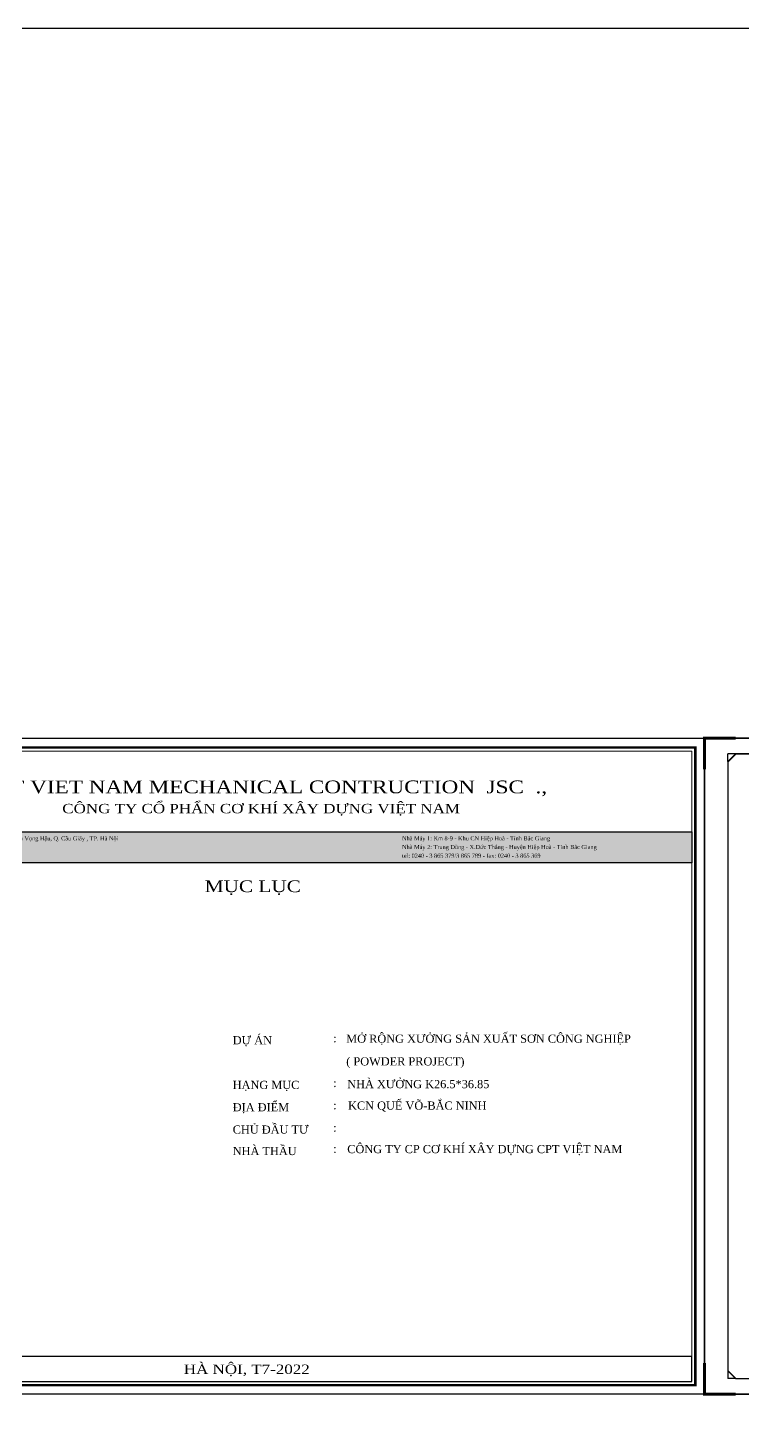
# Model space of a CAD drawing. Header units: inches. Extents: x 340055 to 349452, y -34649 to -30845.
# Drawn here: x 343501 to 343958, y -31742 to -30845 of the extents above; entities that cross this region are included whole.
import ezdxf
from ezdxf.enums import TextEntityAlignment as Align

# ---------------------------------------------------------------- set-up
doc = ezdxf.new("R2010")
doc.units = ezdxf.units.IN
doc.header["$MEASUREMENT"] = 0
for name, color, linetype in [('3', 3, 'Continuous'), ('7', 7, 'Continuous'), ('8', 8, 'Continuous'), ('KHUNG BV', 7, 'Continuous'), ('NET IN', 3, 'Continuous')]:
    doc.layers.add(name, color=color, linetype=linetype)
doc.layers.add('bia', color=7, linetype='Continuous', true_color=0xb6cdbc)
doc.layers.add('Cover text', color=7, linetype='Continuous', true_color=0x52370f)
doc.layers.add('TL-TIILE BLOCK A2$0$TL-TITLE BLOCK 1', color=7, linetype='Continuous', lineweight=50)
doc.styles.add('ST3', font='times.ttf', dxfattribs={"width": 0.8})

# ---------------------------------------------------------------- blocks, each defined once
blk = doc.blocks.new('kt kien truc 1')
at = {"layer": 'Defpoints'}
for p, q in [((20, 410), (15, 410)), ((15, 405), (15, 410)), ((15, 15), (15, 10)), ((20, 10), (15, 10))]:
    blk.add_line(p, q, dxfattribs=at)
at = {"layer": 'Defpoints', "color": 8, "const_width": 2}
for points in [[(0, 400), (0, 420), (20, 420)], [(0, 20), (0, 0), (20, 0)]]:
    blk.add_lwpolyline(points, dxfattribs=at)
at = {"layer": 'Defpoints', "color": 8}
blk.add_lwpolyline([(0, 0), (594, 0), (594, 420), (0, 420)], close=True, dxfattribs=at)
at = {"layer": 'TL-TIILE BLOCK A2$0$TL-TITLE BLOCK 1', "const_width": 1}
blk.add_lwpolyline([(20, 10), (579, 10), (584, 15), (584, 405), (579, 410), (20, 410), (15, 405), (15, 15)], close=True, dxfattribs=at)

msp = doc.modelspace()

# ---------------------------------------------------------------- hatches: boundary and pattern name
at = {"layer": 'bia'}
h = msp.add_hatch(color=256, dxfattribs=at)
h.dxf.hatch_style = 1
h.paths.add_polyline_path([(343355.8363, -31360.0341), (343925.4928, -31360.0341), (343925.4928, -31379.9843), (343355.8363, -31379.9843)])

# ---------------------------------------------------------------- linework, layer by layer
at = {"color": 8}
msp.add_lwpolyline([(341795.2811, -30845.4355), (349452.1292, -30845.4355), (349452.1292, -34648.6299), (341795.2811, -34648.6299)], close=True, dxfattribs=at)
at = {"layer": '7', "lineweight": 20, "ltscale": 100}
msp.add_lwpolyline([(343355.8363, -31308.3438), (343925.4928, -31308.3438), (343925.4928, -31711.9383), (343355.8363, -31711.9383)], close=True, dxfattribs=at)
at = {"layer": '8', "lineweight": 20, "ltscale": 100}
for points in [[(343355.8363, -31308.3438), (343925.4928, -31308.3438), (343925.4928, -31360.0341), (343355.8363, -31360.0341)], [(343355.8363, -31360.0341), (343925.4928, -31360.0341), (343925.4928, -31379.9843), (343355.8363, -31379.9843)], [(343355.8363, -31379.9843), (343925.4928, -31379.9843), (343925.4928, -31696.0204), (343355.8363, -31696.0204)], [(343355.8363, -31696.0204), (343925.4928, -31696.0204), (343925.4928, -31711.9383), (343355.8363, -31711.9383)]]:
    msp.add_lwpolyline(points, close=True, dxfattribs=at)
at = {"layer": 'bia'}
for points in [[(343355.8363, -31360.0341), (343925.4928, -31360.0341), (343925.4928, -31379.9843), (343355.8363, -31379.9843)], [(343355.8363, -31711.9383), (343925.4928, -31711.9383), (343925.4928, -31696.0204), (343355.8363, -31696.0204)]]:
    msp.add_lwpolyline(points, close=True, dxfattribs=at)
at = {"layer": 'Defpoints', "color": 0}
msp.add_lwpolyline([(343326.5407, -31300.141), (343933.6955, -31300.141), (343933.6955, -31720.141), (343326.5407, -31720.141)], close=True, dxfattribs=at)
at = {"layer": 'KHUNG BV', "color": 247, "const_width": 1.5385}
msp.add_lwpolyline([(343353.4927, -31306.0002), (343927.8364, -31306.0002), (343927.8364, -31714.2819), (343353.4927, -31714.2819)], close=True, dxfattribs=at)
at = {"layer": 'NET IN'}
for points in [[(343326.5407, -31300.141), (343933.6955, -31300.141), (343933.6955, -31720.141), (343326.5407, -31720.141)], [(343933.6955, -31300.141), (344540.8504, -31300.141), (344540.8504, -31720.141), (343933.6955, -31720.141)]]:
    msp.add_lwpolyline(points, close=True, dxfattribs=at)

# ---------------------------------------------------------------- block references
at = {"layer": '3'}
msp.add_blockref('kt kien truc 1', (343933.6955, -31720.141), dxfattribs=at)

# ---------------------------------------------------------------- texts
at = {"style": 'ST3'}
for s, height, p in [('DỰ ÁN', 5.21368, (343631.6708, -31496.0927)), (':', 5.2137, (343695.9735, -31494.8477)), ('MỞ RỘNG XƯỞNG SẢN XUẤT SƠN CÔNG NGHIỆP', 5.21368, (343704.336, -31495.1028)), ('( POWDER PROJECT)', 5.21368, (343704.336, -31509.6161)), ('HẠNG MỤC', 5.21368, (343631.6708, -31524.6848)), (':', 5.2137, (343695.9735, -31523.4397)), ('NHÀ XƯỞNG K26.5*36.85', 5.21368, (343704.9901, -31524.1891)), ('ĐỊA ĐIỂM', 5.21368, (343631.6708, -31538.9808)), ('KCN QUẾ VÕ-BẮC NINH', 5.21368, (343705.5217, -31537.9196)), (':', 5.2137, (343695.9735, -31537.7357)), ('CHỦ ĐẦU TƯ', 5.21368, (343631.6708, -31553.2768)), (':', 5.2137, (343695.9735, -31552.0317)), ('NHÀ THẦU', 5.21368, (343631.6708, -31567.032)), (':', 5.2137, (343695.9735, -31565.59)), ('CÔNG TY CP CƠ KHÍ XÂY DỰNG CPT VIỆT NAM', 5.21368, (343704.9901, -31565.7869))]:
    msp.add_text(s, height=height, dxfattribs=at).set_placement(p)
at = {"layer": '7', "style": 'ST3', "width": 1.2}
for s, height, p in [('CPT VIET NAM MECHANICAL CONTRUCTION  JSC  .,', 8.185361, (343652.0059, -31335.3944)), ('MỤC LỤC', 7.5, (343644.5192, -31398.6657)), ('HÀ NỘI, T7-2022', 6, (343640.6645, -31707.1329))]:
    msp.add_text(s, height=height, dxfattribs=at).set_placement(p, align=Align.CENTER)
at = {"layer": 'Cover text', "style": 'ST3', "width": 1.2}
msp.add_text('CÔNG TY CỔ PHẨN CƠ KHÍ XÂY DỰNG VIỆT NAM', height=6, dxfattribs=at).set_placement((343649.8578, -31348.1786), align=Align.CENTER)
at = {"layer": 'Cover text', "style": 'ST3'}
for s, height, p in [('Văn Phòng:  P.705, Tầng 7- Toà nhà Kim Ánh , Số 1 - Ngõ 78 Duy Tân, P. Dịch Vọng Hậu, Q. Cầu Giấy , TP. Hà Nội', 2.6248921, (343367.7177, -31365.5467)), ('Nhà Máy 1: Km 8-9 - Khu CN Hiệp Hoà - Tỉnh Bắc Giang ', 2.624892, (343740.062, -31365.5467)), ('Nhà Máy 2: Trung Đồng - X.Đức Thắng - Huyện Hiệp Hoà - Tỉnh Bắc Giang', 2.624892, (343740.062, -31371.1018)), ('tel: 0240 - 3 865 379/3 865 789 - fax: 0240 - 3 865 369', 2.624892, (343740.062, -31376.657))]:
    msp.add_text(s, height=height, dxfattribs=at).set_placement(p)

doc.saveas('drawing.dxf')
